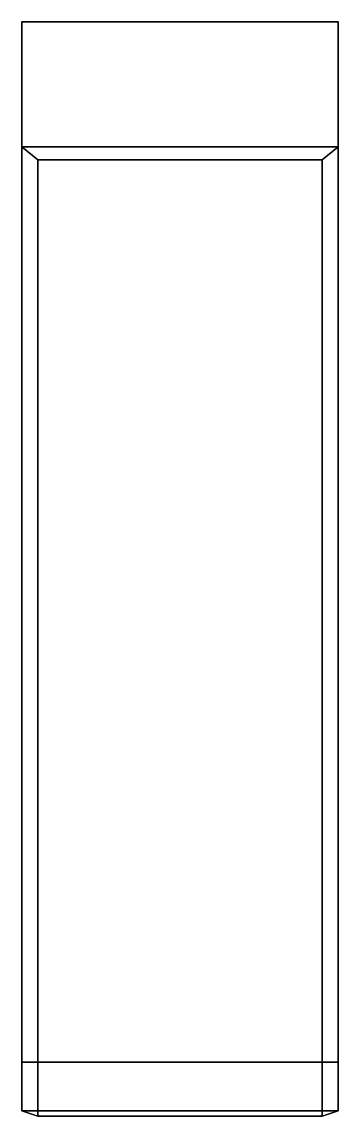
# Model space of a CAD drawing. Extents: x -1 to 1, y -2.16 to 4.76.
import ezdxf

# ---------------------------------------------------------------- set-up
doc = ezdxf.new("R2010")
doc.units = 0
doc.layers.get('0').update_dxf_attribs({"linetype": 'CONTINUOUS'})

msp = doc.modelspace()

# ---------------------------------------------------------------- linework, layer by layer
for points in [[(1, 4.7582, 1.7321), (1, -1.8197, -0.662), (-1, -1.8197, -0.662), (-1, 4.7582, 1.7321)], [(-1, 4.7582, 1.7321), (-1, -1.8197, -0.662), (-1, -2.1275, 0.1837), (-1, 3.9677, 2.4022)], [(1, 3.9677, 2.4022), (1, 4.7582, 1.7321), (-1, 4.7582, 1.7321), (-1, 3.9677, 2.4022)], [(1, -2.1275, 0.1837), (1, -1.8197, -0.662), (1, 4.7582, 1.7321), (1, 3.9677, 2.4022)], [(-1, 3.9677, 2.4022), (-1, -2.1275, 0.1837), (-0.9, -2.1617, 0.2777), (-0.9, 3.8865, 2.479)], [(0.9, 3.8865, 2.479), (1, 3.9677, 2.4022), (-1, 3.9677, 2.4022), (-0.9, 3.8865, 2.479)], [(0.9, -2.1617, 0.2777), (1, -2.1275, 0.1837), (1, 3.9677, 2.4022), (0.9, 3.8865, 2.479)], [(-0.9, 3.8865, 2.479), (-0.9, -2.1617, 0.2777), (0.9, -2.1617, 0.2777), (0.9, 3.8865, 2.479)], [(-1, -2.1275, 0.1837), (-1, -1.8197, -0.662), (1, -1.8197, -0.662), (1, -2.1275, 0.1837)], [(-0.9, -2.1617, 0.2777), (-1, -2.1275, 0.1837), (1, -2.1275, 0.1837), (0.9, -2.1617, 0.2777)]]:
    msp.add_3dface(points)

doc.saveas('drawing.dxf')
